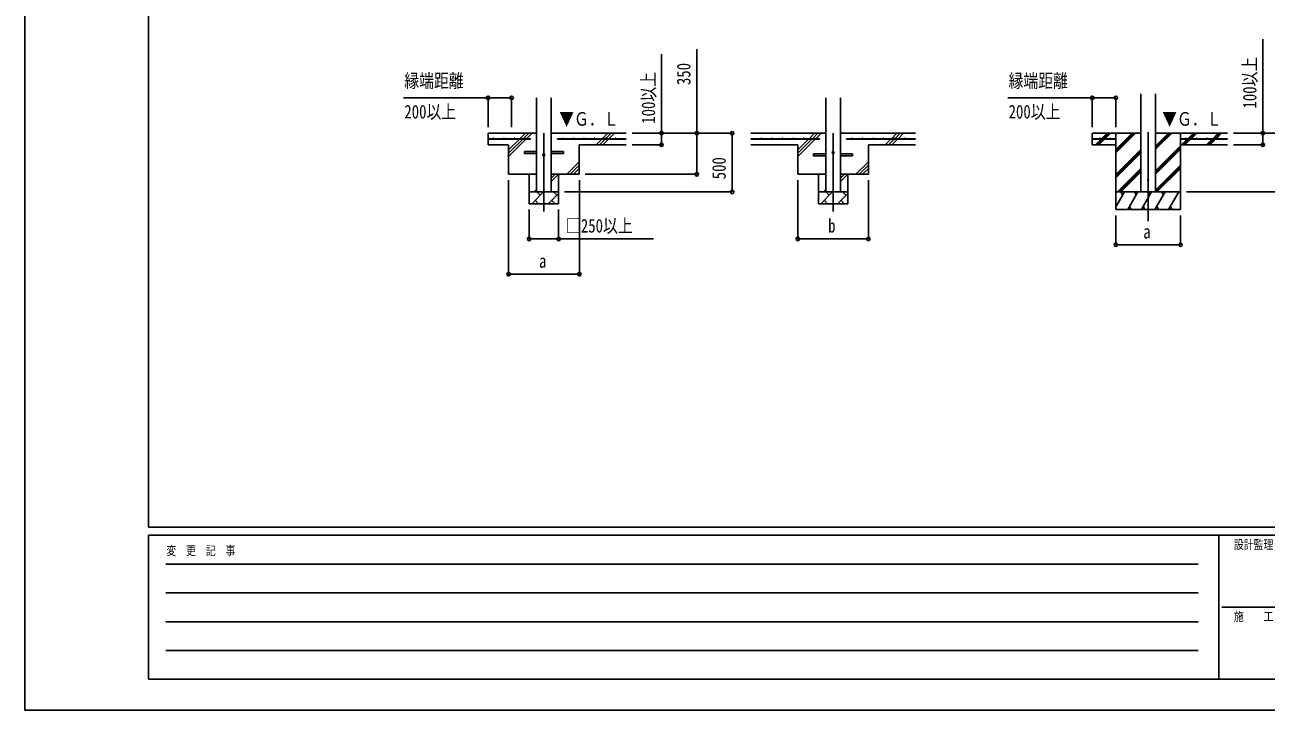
# Model space of a CAD drawing. Units: millimetres, scale not verified. Extents: x -14718 to 14718, y -10395 to 10395.
# Drawn here: x -14718 to -4164, y -10395 to -4566 of the extents above; entities that cross this region are included whole.
import ezdxf
from ezdxf.enums import TextEntityAlignment as Align

# ---------------------------------------------------------------- set-up
doc = ezdxf.new("R2010")
doc.units = ezdxf.units.MM
doc.header["$LTSCALE"] = 40
for name, color, linetype in [('0-4_YKK_12', 2, 'Continuous'), ('0-5_YKK_13', 4, 'Continuous'), ('0-6_YKK_A1', 4, 'Continuous'), ('0-7_YKK_D', 6, 'Continuous'), ('0-8_YKK_ZWAK', 7, 'Continuous')]:
    doc.layers.add(name, color=color, linetype=linetype)
doc.styles.add('ＭＳ ゴシック', font='')
doc.styles.get('ＭＳ ゴシック').set_extended_font_data('MS Gothic')

msp = doc.modelspace()

# ---------------------------------------------------------------- linework, layer by layer
at = {"layer": '0-4_YKK_12'}
for p, q in [((-10304.43, -5487.5), (-10304.43, -6153.45)), ((-7846.43, -5487.5), (-7846.43, -6153.45)), ((-5167.43, -5478.29), (-5167.43, -6237.5))]:
    msp.add_line(p, q, dxfattribs=at)
at = {"layer": '0-5_YKK_13'}
for p, q in [((-10469.43, -5644.5), (-10366.93, -5644.5)), ((-10469.43, -5660.5), (-10469.43, -5644.5)), ((-10469.43, -5660.5), (-10366.93, -5660.5)), ((-10241.93, -5644.5), (-10139.43, -5644.5)), ((-10241.93, -5660.5), (-10139.43, -5660.5)), ((-10139.43, -5644.5), (-10139.43, -5660.5)), ((-8011.43, -5664.5), (-7908.93, -5664.5)), ((-8011.43, -5680.5), (-8011.43, -5664.5)), ((-8011.43, -5680.5), (-7908.93, -5680.5)), ((-7783.93, -5664.5), (-7681.43, -5664.5)), ((-7783.93, -5680.5), (-7681.43, -5680.5)), ((-7681.43, -5664.5), (-7681.43, -5680.5))]:
    msp.add_line(p, q, dxfattribs=at)
for centre, radius in [((-10304.43, -5672.5), 8), ((-7846.43, -5652.5), 8), ((-5167.43, -5887.5), 5)]:
    msp.add_circle(centre, radius, dxfattribs=at)
at = {"layer": '0-6_YKK_A1'}
for p, q in [((-5229.93, -5987.5), (-5229.93, -5152.15)), ((-5104.93, -5987.5), (-5104.93, -5152.15)), ((-10366.93, -5987.5), (-10366.93, -5187.5)), ((-10241.93, -5187.5), (-10241.93, -5987.5)), ((-7908.93, -5987.5), (-7908.93, -5187.5)), ((-7783.93, -5187.5), (-7783.93, -5987.5)), ((-10366.93, -5487.5), (-10779.43, -5487.5)), ((-10779.43, -5487.5), (-10779.43, -5587.5)), ((-10508.5, -5535), (-10461, -5487.5)), ((-10480.21, -5535), (-10432.71, -5487.5)), ((-10451.93, -5535), (-10404.43, -5487.5)), ((-9604.43, -5487.5), (-10241.93, -5487.5)), ((-9808.5, -5535), (-9761, -5487.5)), ((-9780.21, -5535), (-9732.71, -5487.5)), ((-9751.93, -5535), (-9704.43, -5487.5)), ((-7908.93, -5487.5), (-8546.43, -5487.5)), ((-8050.5, -5535), (-8003, -5487.5)), ((-8022.21, -5535), (-7974.71, -5487.5)), ((-7993.93, -5535), (-7946.43, -5487.5)), ((-7146.43, -5487.5), (-7783.93, -5487.5)), ((-7350.5, -5535), (-7303, -5487.5)), ((-7322.21, -5535), (-7274.71, -5487.5)), ((-7293.93, -5535), (-7246.43, -5487.5)), ((-5229.93, -5487.5), (-5642.43, -5487.5)), ((-5642.43, -5487.5), (-5642.43, -5587.5)), ((-5563.47, -5535), (-5515.97, -5487.5)), ((-5549.32, -5535), (-5501.82, -5487.5)), ((-5535.18, -5535), (-5487.68, -5487.5)), ((-5442.43, -5487.5), (-5442.43, -6137.5)), ((-5442.43, -5654.38), (-5275.55, -5487.5)), ((-5442.43, -5640.24), (-5289.69, -5487.5)), ((-5442.43, -5626.1), (-5303.83, -5487.5)), ((-5104.93, -5625.25), (-4967.18, -5487.5)), ((-5104.93, -5611.11), (-4981.32, -5487.5)), ((-5104.93, -5596.96), (-4995.47, -5487.5)), ((-5104.93, -5487.5), (-4492.43, -5487.5)), ((-4892.43, -5487.5), (-4892.43, -6137.5)), ((-4830.83, -5535), (-4783.33, -5487.5)), ((-4816.69, -5535), (-4769.19, -5487.5)), ((-4802.55, -5535), (-4755.05, -5487.5)), ((-4618.7, -5535), (-4571.2, -5487.5)), ((-4604.56, -5535), (-4557.06, -5487.5)), ((-4590.42, -5535), (-4542.92, -5487.5)), ((-10419.43, -5535), (-10779.43, -5535)), ((-10419.43, -5540), (-10779.43, -5540)), ((-10604.43, -5587.5), (-10779.43, -5587.5)), ((-10604.43, -5687.5), (-10456.93, -5540)), ((-10604.43, -5630.93), (-10513.5, -5540)), ((-10604.43, -5659.22), (-10485.21, -5540)), ((-10604.43, -5587.5), (-10604.43, -5837.5)), ((-10419.43, -5535), (-10419.43, -5540)), ((-10189.43, -5535), (-9604.43, -5535)), ((-10189.43, -5535), (-10189.43, -5540)), ((-10189.43, -5540), (-9604.43, -5540)), ((-9604.43, -5587.5), (-10004.43, -5587.5)), ((-10004.43, -5587.5), (-10004.43, -5837.5)), ((-9861, -5587.5), (-9813.5, -5540)), ((-9832.71, -5587.5), (-9785.21, -5540)), ((-9804.43, -5587.5), (-9756.93, -5540)), ((-7961.43, -5535), (-8546.43, -5535)), ((-7961.43, -5540), (-8546.43, -5540)), ((-8146.43, -5587.5), (-8546.43, -5587.5)), ((-8146.43, -5687.5), (-7998.93, -5540)), ((-8146.43, -5630.93), (-8055.5, -5540)), ((-8146.43, -5659.22), (-8027.21, -5540)), ((-8146.43, -5587.5), (-8146.43, -5837.5)), ((-7961.43, -5535), (-7961.43, -5540)), ((-7731.43, -5535), (-7146.43, -5535)), ((-7731.43, -5535), (-7731.43, -5540)), ((-7731.43, -5540), (-7146.43, -5540)), ((-7546.43, -5587.5), (-7546.43, -5837.5)), ((-7546.43, -5587.5), (-7146.43, -5587.5)), ((-7403, -5587.5), (-7355.5, -5540)), ((-7374.71, -5587.5), (-7327.21, -5540)), ((-7346.43, -5587.5), (-7298.93, -5540)), ((-5442.43, -5535), (-5642.43, -5535)), ((-5442.43, -5540), (-5642.43, -5540)), ((-5442.43, -5587.5), (-5642.43, -5587.5)), ((-5614.56, -5586.1), (-5568.47, -5540)), ((-5601.82, -5587.5), (-5554.32, -5540)), ((-5587.68, -5587.5), (-5540.18, -5540)), ((-5442.43, -5535), (-5442.43, -5540)), ((-4892.43, -5535), (-4492.43, -5535)), ((-4892.43, -5535), (-4892.43, -5540)), ((-4892.43, -5540), (-4492.43, -5540)), ((-4892.43, -5587.5), (-4492.43, -5587.5)), ((-4883.33, -5587.5), (-4835.83, -5540)), ((-4869.19, -5587.5), (-4821.69, -5540)), ((-4855.05, -5587.5), (-4807.55, -5540)), ((-4671.2, -5587.5), (-4623.7, -5540)), ((-4657.06, -5587.5), (-4609.56, -5540)), ((-4642.92, -5587.5), (-4595.42, -5540)), ((-5442.43, -5838.23), (-5229.93, -5625.73)), ((-5442.43, -5852.37), (-5229.93, -5639.87)), ((-5442.43, -5866.51), (-5229.93, -5654.01)), ((-5104.93, -5809.09), (-4892.43, -5596.6)), ((-5104.93, -5823.24), (-4892.43, -5610.74)), ((-5104.93, -5837.38), (-4892.43, -5624.88)), ((-10111, -5837.5), (-10004.43, -5730.93)), ((-10082.71, -5837.5), (-10004.43, -5759.22)), ((-10054.43, -5837.5), (-10004.43, -5787.5)), ((-7653, -5837.5), (-7546.43, -5730.93)), ((-7624.71, -5837.5), (-7546.43, -5759.22)), ((-7596.43, -5837.5), (-7546.43, -5787.5)), ((-5429.57, -5987.5), (-5229.93, -5787.86)), ((-5415.43, -5987.5), (-5229.93, -5802)), ((-5104.93, -5971.22), (-4892.43, -5758.73)), ((-5104.93, -5985.37), (-4892.43, -5772.87)), ((-5092.92, -5987.5), (-4892.43, -5787.01)), ((-10366.93, -5837.5), (-10604.43, -5837.5)), ((-10429.43, -5837.5), (-10429.43, -6087.5)), ((-10241.93, -5899.17), (-10180.26, -5837.5)), ((-10241.93, -5870.88), (-10208.55, -5837.5)), ((-10004.43, -5837.5), (-10241.93, -5837.5)), ((-10179.43, -5837.5), (-10179.43, -6087.5)), ((-7908.93, -5837.5), (-8146.43, -5837.5)), ((-7971.43, -5837.5), (-7971.43, -6087.5)), ((-7783.93, -5899.17), (-7722.26, -5837.5)), ((-7783.93, -5870.88), (-7750.55, -5837.5)), ((-7546.43, -5837.5), (-7783.93, -5837.5)), ((-7721.43, -5837.5), (-7721.43, -6087.5)), ((-5401.29, -5987.5), (-5229.93, -5816.14)), ((-10179.43, -5987.5), (-10429.43, -5987.5)), ((-10408.69, -6087.5), (-10308.69, -5987.5)), ((-10386.83, -5987.5), (-10366.93, -5967.6)), ((-10337.25, -6016.05), (-10365.8, -5987.5)), ((-10267.27, -6087.5), (-10179.43, -5999.66)), ((-10195.83, -6016.05), (-10224.38, -5987.5)), ((-7721.43, -5987.5), (-7971.43, -5987.5)), ((-7950.69, -6087.5), (-7850.69, -5987.5)), ((-7928.83, -5987.5), (-7908.93, -5967.6)), ((-7879.25, -6016.05), (-7907.8, -5987.5)), ((-7809.27, -6087.5), (-7721.43, -5999.66)), ((-7737.83, -6016.05), (-7766.38, -5987.5)), ((-4892.43, -5987.5), (-5442.43, -5987.5)), ((-5442.43, -6112.95), (-5370, -5987.5)), ((-5385, -6013.48), (-5400, -5987.5)), ((-5341.13, -6137.5), (-5254.53, -5987.5)), ((-5269.53, -6013.48), (-5284.53, -5987.5)), ((-5225.66, -6137.5), (-5139.06, -5987.5)), ((-5154.06, -6013.48), (-5169.06, -5987.5)), ((-5110.19, -6137.5), (-5023.59, -5987.5)), ((-5038.59, -6013.48), (-5053.59, -5987.5)), ((-4994.72, -6137.5), (-4908.12, -5987.5)), ((-4938.12, -5987.5), (-4938.12, -5987.5)), ((-10179.43, -6087.5), (-10429.43, -6087.5)), ((-10380.14, -6058.95), (-10351.59, -6087.5)), ((-10238.72, -6058.95), (-10210.17, -6087.5)), ((-7721.43, -6087.5), (-7971.43, -6087.5)), ((-7922.14, -6058.95), (-7893.59, -6087.5)), ((-7780.72, -6058.95), (-7752.17, -6087.5)), ((-5326.14, -6111.52), (-5311.14, -6137.5)), ((-5210.67, -6111.52), (-5195.67, -6137.5)), ((-5095.19, -6111.52), (-5080.19, -6137.5)), ((-4979.73, -6111.52), (-4964.73, -6137.5)), ((-5442.43, -6137.5), (-4892.43, -6137.5))]:
    msp.add_line(p, q, dxfattribs=at)
for centre in [(-10734.43, -5532.5), (-10644.43, -5532.5), (-10554.43, -5532.5), (-10464.43, -5532.5), (-10144.43, -5532.5), (-10054.43, -5532.5), (-9964.43, -5532.5), (-9874.43, -5532.5), (-9784.43, -5532.5), (-9694.43, -5532.5), (-8456.43, -5532.5), (-8366.43, -5532.5), (-8276.43, -5532.5), (-8186.43, -5532.5), (-8096.43, -5532.5), (-8006.43, -5532.5), (-7686.43, -5532.5), (-7596.43, -5532.5), (-7506.43, -5532.5), (-7416.43, -5532.5), (-7326.43, -5532.5), (-7236.43, -5532.5), (-5577.43, -5532.5), (-5487.43, -5532.5), (-4847.43, -5532.5), (-4757.43, -5532.5), (-4667.43, -5532.5), (-4577.43, -5532.5)]:
    msp.add_circle(centre, 2.5, dxfattribs=at)
at = {"layer": '0-7_YKK_D'}
for p, q in [((-10779.43, -5187.5), (-11497.24, -5187.5)), ((-10779.43, -5437.5), (-10779.43, -5186.5)), ((-10779.43, -5187.5), (-10579.43, -5187.5)), ((-10579.43, -5437.5), (-10579.43, -5186.5)), ((-5642.43, -5187.5), (-6360.24, -5187.5)), ((-5642.43, -5437.5), (-5642.43, -5186.5)), ((-5642.43, -5187.5), (-5442.43, -5187.5)), ((-5442.43, -5437.5), (-5442.43, -5186.5)), ((-9554.43, -5487.5), (-9303.43, -5487.5)), ((-9554.43, -5487.5), (-8703.43, -5487.5)), ((-9554.43, -5487.5), (-9003.43, -5487.5)), ((-8704.43, -5987.5), (-8704.43, -5487.5)), ((-4442.43, -5487.5), (-3891.43, -5487.5)), ((-4442.43, -5487.5), (-4191.43, -5487.5)), ((-9554.43, -5587.5), (-9303.43, -5587.5)), ((-4442.43, -5587.5), (-4191.43, -5587.5)), ((-10604.43, -5887.5), (-10604.43, -6688.5)), ((-10003.43, -5887.5), (-10003.43, -6688.5)), ((-9954.43, -5837.5), (-9003.43, -5837.5)), ((-8146.43, -5887.5), (-8146.43, -6388.5)), ((-7546.43, -5887.5), (-7546.43, -6388.5)), ((-10129.43, -5987.5), (-8703.43, -5987.5)), ((-4842.43, -5987.5), (-3891.43, -5987.5)), ((-10429.43, -6137.5), (-10429.43, -6388.5)), ((-10179.43, -6137.5), (-10179.43, -6388.5)), ((-5442.43, -6187.5), (-5442.43, -6438.5)), ((-4892.43, -6187.5), (-4892.43, -6438.5)), ((-8146.43, -6387.5), (-7546.43, -6387.5)), ((-5442.43, -6437.5), (-4892.43, -6437.5)), ((-10604.43, -6687.5), (-10003.43, -6687.5))]:
    msp.add_line(p, q, dxfattribs=at)
for points in [[(-4192.43, -5587.5), (-4192.43, -5487.5), (-4192.43, -4687.5)], [(-9304.43, -5587.5), (-9304.43, -5487.5), (-9304.43, -4816.8)], [(-9004.43, -5837.5), (-9004.43, -5487.5), (-9004.43, -4773.5)], [(-10429.43, -6387.5), (-10179.43, -6387.5), (-9374.33, -6387.5)]]:
    msp.add_lwpolyline(points, dxfattribs=at)
for centre in [(-10779.43, -5187.5), (-10579.43, -5187.5), (-5642.43, -5187.5), (-5442.43, -5187.5), (-9304.43, -5487.5), (-9004.43, -5487.5), (-8704.43, -5487.5), (-4192.43, -5487.5), (-9304.43, -5587.5), (-4192.43, -5587.5), (-9004.43, -5837.5), (-8704.43, -5987.5), (-10429.43, -6387.5), (-10179.43, -6387.5), (-8146.43, -6387.5), (-7546.43, -6387.5), (-5442.43, -6437.5), (-4892.43, -6437.5), (-10604.43, -6687.5), (-10003.43, -6687.5)]:
    msp.add_circle(centre, 14.88, dxfattribs=at)
at = {"layer": '0-8_YKK_ZWAK'}
for p, q in [((-13667.43, -8837.5), (-13667.43, 9712.5)), ((13632.57, -8837.5), (-13667.43, -8837.5)), ((-4567.43, -8907.5), (-13667.43, -8907.5)), ((-13667.43, -10132.5), (-13667.43, -8907.5)), ((-4567.43, -8907.5), (-4567.43, -10132.5)), ((-17.43, -8907.5), (-4567.43, -8907.5)), ((-13518.68, -9152.5), (-4742.43, -9152.5)), ((-13518.68, -9397.5), (-4742.43, -9397.5)), ((-4541.18, -9520), (-17.43, -9520)), ((-13518.68, -9642.5), (-4742.43, -9642.5)), ((-13518.68, -9887.5), (-4742.43, -9887.5)), ((-13667.43, -10132.5), (-4567.43, -10132.5)), ((-4567.43, -10132.5), (-17.43, -10132.5))]:
    msp.add_line(p, q, dxfattribs=at)
msp.add_lwpolyline([(-14717.5, -10395), (14717.5, -10395), (14717.5, 10395), (-14717.5, 10395)], close=True, dxfattribs=at)

# ---------------------------------------------------------------- texts
at = {"layer": '0-6_YKK_A1', "style": 'ＭＳ ゴシック', "width": 0.8}
for p in [(-10174.47, -5459.05), (-5048.49, -5459.05)]:
    msp.add_text('▼Ｇ．Ｌ', height=115.5, dxfattribs=at).set_placement(p, align=Align.BOTTOM_LEFT)
at = {"layer": '0-7_YKK_D', "style": 'ＭＳ ゴシック', "width": 0.8}
for s, p in [('100以上', (-4212.43, -5278.7)), ('350', (-9024.43, -5079.1)), ('100以上', (-9324.43, -5408)), ('500', (-8724.43, -5880.3))]:
    msp.add_text(s, height=115.5, rotation=90, dxfattribs=at).set_placement(p, align=Align.BOTTOM_LEFT)
for s, p in [('縁端距離', (-11491.43, -5135)), ('縁端距離', (-6354.43, -5135)), ('200以上', (-11491.43, -5397.5)), ('200以上', (-6354.43, -5397.5)), ('□250以上', (-10116.73, -6367.5)), ('b', (-7888.43, -6367.5)), ('a', (-5209.43, -6417.5)), ('a', (-10345.93, -6667.5))]:
    msp.add_text(s, height=115.5, dxfattribs=at).set_placement(p, align=Align.BOTTOM_LEFT)
at = {"layer": '0-8_YKK_ZWAK', "style": 'ＭＳ ゴシック', "width": 0.8}
for s, p in [('設計監理', (-4439.1, -9047.5)), ('変  更  記  事', (-13514.59, -9100)), ('施\u3000\u3000工', (-4439.1, -9660))]:
    msp.add_text(s, height=76.98, dxfattribs=at).set_placement(p, align=Align.BOTTOM_LEFT)

doc.saveas('drawing.dxf')
